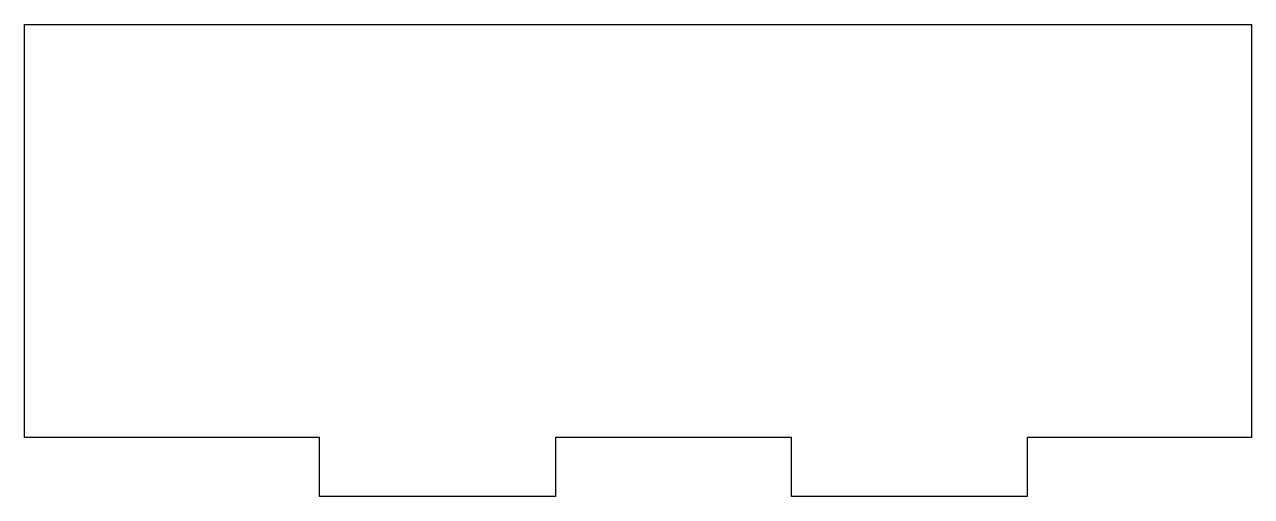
# Model space of a CAD drawing. Header units: inches. Extents: x 6.89 to 9.49, y 0 to 1.
import ezdxf

# ---------------------------------------------------------------- set-up
doc = ezdxf.new("R2010")
doc.units = ezdxf.units.IN
doc.layers.get('0').update_dxf_attribs({"linetype": 'CONTINUOUS'})

msp = doc.modelspace()

# ---------------------------------------------------------------- linework, layer by layer
msp.add_lwpolyline([(7.5185, 0.125), (6.8935, 0.125), (6.8935, 1), (9.4935, 1), (9.4935, 0.125), (9.0185, 0.125), (9.0185, 0), (8.5185, 0), (8.5185, 0.125), (8.0185, 0.125), (8.0185, 0), (7.5185, 0)], close=True)

doc.saveas('drawing.dxf')
